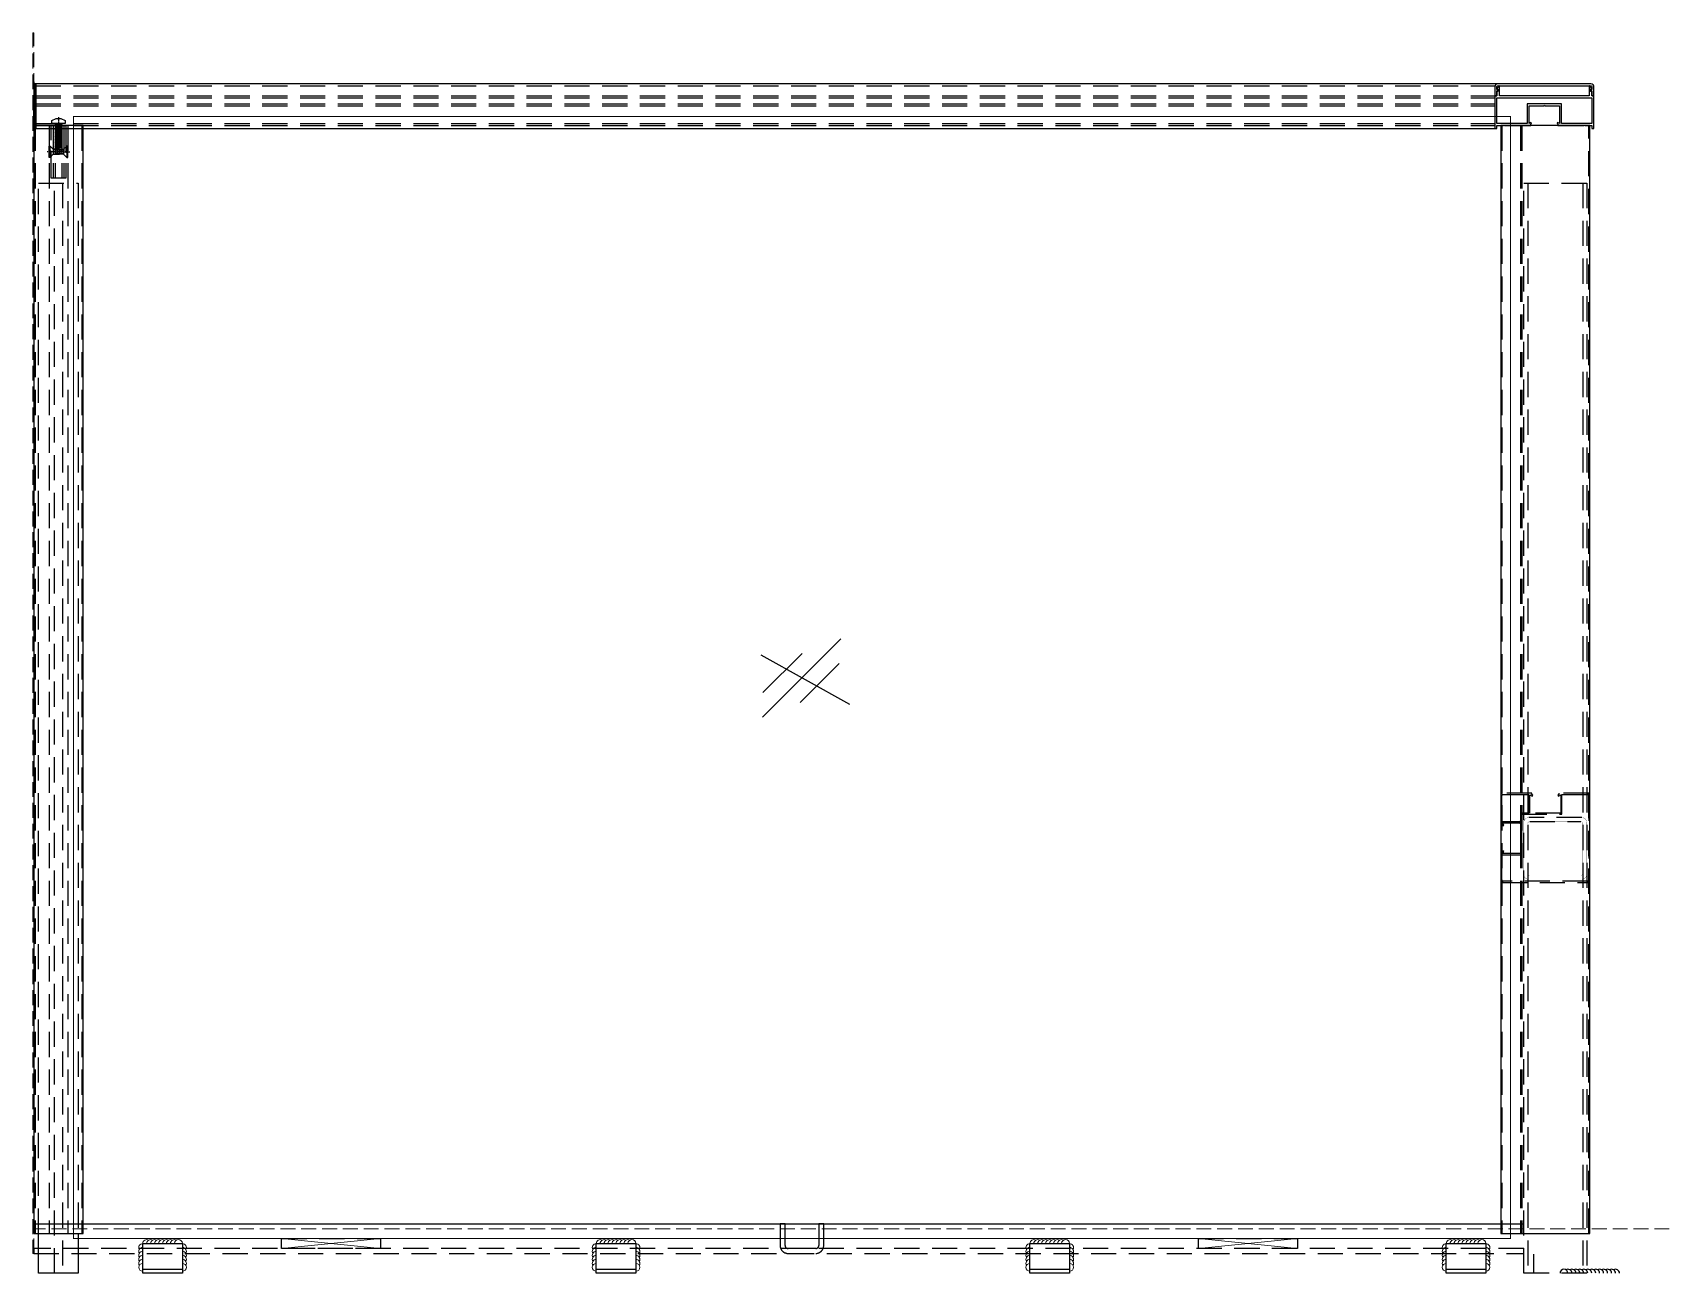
# Model space of a CAD drawing. Header units: millimetres. Extents: x 0 to 1651, y 0 to 1252.
import ezdxf

# ---------------------------------------------------------------- set-up
doc = ezdxf.new("R2010")
doc.units = ezdxf.units.MM
for name, pattern in [('CENTER', [2, 1.25, -0.25, 0.25, -0.25]), ('DASH', [0.35, 0.25, -0.1]), ('DASHED', [19.05, 12.7, -6.35]), ('DOTE', [2.42, 2, -0.2, 0.02, -0.2])]:
    doc.linetypes.add(name, pattern=pattern)
for name, color, linetype in [('@F01_Section_AL', 92, 'Continuous'), ('@F03_Section_Glass', 4, 'Continuous'), ('@F05_Section_Steel', 24, 'Continuous'), ('@F17_Gridline_Other', 132, 'Continuous'), ('DIM', 8, 'Continuous'), ('F01_Section_AL', 92, 'Continuous'), ('F01_Section_Alu.E', 92, 'Continuous'), ('F04_Section_Stone', 190, 'Continuous'), ('F06_Section_Steel', 24, 'Continuous'), ('F09_Submate', 8, 'Continuous'), ('F31_Gridline_Other', 132, 'Continuous'), ('F57_Sign', 240, 'Continuous'), ('F90_Dote', 145, 'Continuous'), ('F_Submate_Other', 250, 'Continuous'), ('pj', 4, 'Continuous'), ('XX', 6, 'DASHED'), ('ZX', 1, 'CENTER'), ('图框', 7, 'Continuous')]:
    doc.layers.add(name, color=color, linetype=linetype)
doc.layers.add('JY-11填充层', color=8, linetype='Continuous', lineweight=5)
pattern_1 = [(45, (251.43, 35), (-112.25, 112.25), [])]
pattern_2 = [(45, (1176.43, 35), (-112.25, 112.25), [])]

# ---------------------------------------------------------------- blocks, each defined once
blk = doc.blocks.new('*U21')
at = {"layer": 'F_Submate_Other', "color": 8, "extrusion": (7.4988e-33, 1.22465e-16, -1)}
for centre, end in [((-4, 0), 0), ((-8, 0), 300), ((-12, 0), 300), ((-16, 0), 300), ((-20, 0), 300), ((-24, 0), 300), ((-28, 0), 300), ((-32, 0), 300), ((-36, 0), 300), ((-40, 0), 300), ((-44, 0), 300), ((-48, 0), 300), ((-52, 0), 300), ((-56, 0), 300)]:
    blk.add_arc(centre, 4, 180, end, dxfattribs=at)
blk = doc.blocks.new('*U20')
at = {"layer": 'JY-11填充层'}
for centre, end in [((4, 0), 180), ((8, 0), 120), ((12, 0), 120), ((16, 0), 120), ((20, 0), 120), ((24, 0), 120)]:
    blk.add_arc(centre, 4, 0, end, dxfattribs=at)
blk = doc.blocks.new('*U13')
at = {"layer": 'JY-11填充层'}
for centre, end in [((4, 0), 180), ((8, 0), 120), ((12, 0), 120), ((16, 0), 120), ((20, 0), 120), ((24, 0), 120), ((28, 0), 120), ((32, 0), 120), ((36, 0), 120)]:
    blk.add_arc(centre, 4, 0, end, dxfattribs=at)
blk = doc.blocks.new('30角钢（平面）')
at = {"layer": '@F05_Section_Steel', "elevation": 0}
for points in [[(171496.2, -73616), (171496.2, -73586), (171456.2, -73586), (171456.2, -73616), (171496.2, -73616)], [(171496.2, -73612), (171496.2, -73612), (171456.2, -73612)]]:
    blk.add_lwpolyline(points, dxfattribs=at)
at = {"layer": 'JY-11填充层'}
blk.add_blockref('*U13', (171456.2, -73586, 0), dxfattribs=at)
at = {"layer": 'JY-11填充层', "rotation": 90}
blk.add_blockref('*U20', (171456.2, -73614, 0), dxfattribs=at)
at = {"layer": 'JY-11填充层', "xscale": -1, "rotation": 270}
blk.add_blockref('*U20', (171496.2, -73614, 0), dxfattribs=at)
blk = doc.blocks.new('A$C2D332B79')
at = {"layer": 'DIM', "linetype": 'DASHED', "ltscale": 450}
blk.add_line((7.2, 0), (358.3, 351.1), dxfattribs=at)
at = {"layer": 'DIM'}
for p, q in [((0, 279.9), (398.5, 58.2)), ((9.8, 110.5), (185.3, 286)), ((176.3, 65), (351.8, 240.6))]:
    blk.add_line(p, q, dxfattribs=at)
blk = doc.blocks.new('*U16')
at = {"layer": 'pj'}
for p, q in [((-2.1, 0), (-2.1, -0.5)), ((-2.5, -0.8), (2.5, -0.4)), ((-2.5, -0.8), (2.5, -0.4)), ((-2.1, -0.5), (-2.5, -0.8)), ((-2.5, -0.8), (-2.5, -0.8)), ((-2.5, -0.8), (-2.1, -1.1)), ((-2.5, -1.6), (2.5, -1.2)), ((-2.5, -1.6), (2.5, -1.2)), ((-2.1, -1.3), (-2.5, -1.6)), ((-2.5, -1.6), (-2.5, -1.6)), ((-2.5, -1.6), (-2.1, -1.9)), ((-2.5, -2.4), (2.5, -2)), ((-2.5, -2.4), (2.5, -2)), ((-2.5, -2.4), (-2.1, -2.1)), ((-2.1, -2.7), (-2.5, -2.4)), ((-2.5, -2.4), (-2.5, -2.4)), ((-2.5, -3.2), (2.5, -2.8)), ((-2.5, -3.2), (2.5, -2.8)), ((-2.5, -3.2), (-2.1, -2.9)), ((-2.5, -3.2), (-2.5, -3.2)), ((-2.1, -3.5), (-2.5, -3.2)), ((-2.5, -4), (2.5, -3.6)), ((-2.5, -4), (2.5, -3.6)), ((-2.5, -4), (-2.1, -3.7)), ((-2.5, -4), (-2.5, -4)), ((-2.1, -4.3), (-2.5, -4)), ((-2.5, -4.8), (2.5, -4.4)), ((-2.5, -4.8), (2.5, -4.4)), ((-2.5, -4.8), (-2.1, -4.5)), ((-2.5, -4.8), (-2.5, -4.8)), ((-2.1, -5.1), (-2.5, -4.8)), ((-2.5, -5.6), (2.5, -5.2)), ((-2.5, -5.6), (2.5, -5.2)), ((-2.5, -5.6), (-2.1, -5.3)), ((-2.5, -5.6), (-2.5, -5.6)), ((-2.1, -5.9), (-2.5, -5.6)), ((-2.5, -6.4), (2.5, -6)), ((-2.5, -6.4), (2.5, -6)), ((-2.5, -6.4), (-2.1, -6.1)), ((-2.5, -6.4), (-2.5, -6.4)), ((-2.1, -6.7), (-2.5, -6.4)), ((-2.5, -7.2), (2.5, -6.8)), ((-2.5, -7.2), (2.5, -6.8)), ((-2.5, -7.2), (-2.1, -6.9)), ((-2.5, -7.2), (-2.5, -7.2)), ((-2.1, -7.5), (-2.5, -7.2)), ((-2.5, -8), (2.5, -7.6)), ((-2.5, -8), (2.5, -7.6)), ((-2.5, -8), (-2.1, -7.7)), ((-2.5, -8), (-2.5, -8)), ((-2.1, -8.3), (-2.5, -8)), ((-2.5, -8.8), (2.5, -8.4)), ((-2.5, -8.8), (2.5, -8.4)), ((-2.5, -8.8), (-2.1, -8.5)), ((-2.5, -8.8), (-2.5, -8.8)), ((-2.1, -9.1), (-2.5, -8.8)), ((-2.5, -9.6), (2.5, -9.2)), ((-2.5, -9.6), (2.5, -9.2)), ((-2.5, -9.6), (-2.1, -9.3)), ((-2.5, -9.6), (-2.5, -9.6)), ((-2.1, -9.9), (-2.5, -9.6)), ((-2.5, -10.4), (2.5, -10)), ((-2.5, -10.4), (2.5, -10)), ((-2.5, -10.4), (-2.1, -10.1)), ((-2.5, -10.4), (-2.5, -10.4)), ((-2.1, -10.7), (-2.5, -10.4)), ((-2.5, -11.2), (2.5, -10.8)), ((-2.5, -11.2), (2.5, -10.8)), ((-2.5, -11.2), (-2.1, -10.9)), ((-2.5, -11.2), (-2.5, -11.2)), ((-2.1, -11.5), (-2.5, -11.2)), ((-2.5, -12), (2.5, -11.6)), ((-2.5, -12), (2.5, -11.6)), ((-2.5, -12), (-2.1, -11.7)), ((-2.1, -0.5), (2.1, -0.1)), ((-2.1, -1.1), (2.1, -0.7)), ((-2.1, -1.3), (2.1, -0.9)), ((-2.1, -1.1), (-2.1, -1.3)), ((-2.1, -1.9), (2.1, -1.5)), ((-2.1, -2.1), (2.1, -1.7)), ((-2.1, -1.9), (-2.1, -2)), ((-2.1, -2.1), (-2.1, -2)), ((-2.1, -2.7), (2.1, -2.3)), ((-2.1, -2.9), (2.1, -2.5)), ((-2.1, -2.7), (-2.1, -2.8)), ((-2.1, -2.9), (-2.1, -2.8)), ((-2.1, -3.5), (2.1, -3.1)), ((-2.1, -3.7), (2.1, -3.3)), ((-2.1, -3.5), (-2.1, -3.6)), ((-2.1, -3.7), (-2.1, -3.6)), ((-2.1, -4.3), (2.1, -3.9)), ((-2.1, -4.5), (2.1, -4.1)), ((-2.1, -4.3), (-2.1, -4.4)), ((-2.1, -4.5), (-2.1, -4.4)), ((-2.1, -5.1), (2.1, -4.7)), ((-2.1, -5.3), (2.1, -4.9)), ((-2.1, -5.1), (-2.1, -5.2)), ((-2.1, -5.3), (-2.1, -5.2)), ((-2.1, -5.9), (2.1, -5.5)), ((-2.1, -6.1), (2.1, -5.7)), ((-2.1, -5.9), (-2.1, -6)), ((-2.1, -6.1), (-2.1, -6)), ((-2.1, -6.7), (2.1, -6.3)), ((-2.1, -6.9), (2.1, -6.5)), ((-2.1, -6.7), (-2.1, -6.8)), ((-2.1, -6.9), (-2.1, -6.8)), ((-2.1, -7.5), (2.1, -7.1)), ((-2.1, -7.7), (2.1, -7.3)), ((-2.1, -7.5), (-2.1, -7.6)), ((-2.1, -7.7), (-2.1, -7.6)), ((-2.1, -8.3), (2.1, -7.9)), ((-2.1, -8.5), (2.1, -8.1)), ((-2.1, -8.3), (-2.1, -8.4)), ((-2.1, -8.5), (-2.1, -8.4)), ((-2.1, -9.1), (2.1, -8.7)), ((-2.1, -9.3), (2.1, -8.9)), ((-2.1, -9.1), (-2.1, -9.2)), ((-2.1, -9.3), (-2.1, -9.2)), ((-2.1, -9.9), (2.1, -9.5)), ((-2.1, -10.1), (2.1, -9.7)), ((-2.1, -9.9), (-2.1, -10)), ((-2.1, -10.1), (-2.1, -10)), ((-2.1, -10.7), (2.1, -10.3)), ((-2.1, -10.9), (2.1, -10.5)), ((-2.1, -10.7), (-2.1, -10.8)), ((-2.1, -10.9), (-2.1, -10.8)), ((-2.1, -11.5), (2.1, -11.1)), ((-2.1, -11.7), (2.1, -11.3)), ((-2.1, -11.5), (-2.1, -11.6)), ((-2.1, -11.7), (-2.1, -11.6)), ((2.1, 0), (2.1, -0.1)), ((2.1, -0.1), (2.5, -0.4)), ((2.5, -0.4), (2.1, -0.7)), ((2.1, -0.7), (2.1, -0.9)), ((2.1, -0.9), (2.5, -1.2)), ((2.5, -1.2), (2.1, -1.5)), ((2.1, -1.5), (2.1, -1.6)), ((2.1, -1.7), (2.1, -1.6)), ((2.5, -2), (2.1, -1.7)), ((2.1, -2.3), (2.5, -2)), ((2.1, -2.3), (2.1, -2.4)), ((2.1, -2.5), (2.1, -2.4)), ((2.5, -2.8), (2.1, -2.5)), ((2.1, -3.1), (2.5, -2.8)), ((2.1, -3.1), (2.1, -3.2)), ((2.1, -3.3), (2.1, -3.2)), ((2.5, -3.6), (2.1, -3.3)), ((2.1, -3.9), (2.5, -3.6)), ((2.1, -3.9), (2.1, -4)), ((2.1, -4.1), (2.1, -4)), ((2.5, -4.4), (2.1, -4.1)), ((2.1, -4.7), (2.5, -4.4)), ((2.1, -4.7), (2.1, -4.8)), ((2.1, -4.9), (2.1, -4.8)), ((2.5, -5.2), (2.1, -4.9)), ((2.1, -5.5), (2.5, -5.2)), ((2.1, -5.5), (2.1, -5.6)), ((2.1, -5.7), (2.1, -5.6)), ((2.5, -6), (2.1, -5.7)), ((2.1, -6.3), (2.5, -6)), ((2.1, -6.3), (2.1, -6.4)), ((2.1, -6.5), (2.1, -6.4)), ((2.5, -6.8), (2.1, -6.5)), ((2.1, -7.1), (2.5, -6.8)), ((2.1, -7.1), (2.1, -7.2)), ((2.1, -7.3), (2.1, -7.2)), ((2.5, -7.6), (2.1, -7.3)), ((2.1, -7.9), (2.5, -7.6)), ((2.1, -7.9), (2.1, -8)), ((2.1, -8.1), (2.1, -8)), ((2.5, -8.4), (2.1, -8.1)), ((2.1, -8.7), (2.5, -8.4)), ((2.1, -8.7), (2.1, -8.8)), ((2.1, -8.9), (2.1, -8.8)), ((2.5, -9.2), (2.1, -8.9)), ((2.1, -9.5), (2.5, -9.2)), ((2.1, -9.5), (2.1, -9.6)), ((2.1, -9.7), (2.1, -9.6)), ((2.5, -10), (2.1, -9.7)), ((2.1, -10.3), (2.5, -10)), ((2.1, -10.3), (2.1, -10.4)), ((2.1, -10.5), (2.1, -10.4)), ((2.5, -10.8), (2.1, -10.5)), ((2.1, -11.1), (2.5, -10.8)), ((2.1, -11.1), (2.1, -11.2)), ((2.1, -11.3), (2.1, -11.2)), ((2.5, -11.6), (2.1, -11.3)), ((2.1, -11.9), (2.5, -11.6)), ((2.5, -0.4), (2.5, -0.4)), ((2.5, -1.2), (2.5, -1.2)), ((2.5, -2), (2.5, -2)), ((2.5, -2.8), (2.5, -2.8)), ((2.5, -3.6), (2.5, -3.6)), ((2.5, -4.4), (2.5, -4.4)), ((2.5, -5.2), (2.5, -5.2)), ((2.5, -6), (2.5, -6)), ((2.5, -6.8), (2.5, -6.8)), ((2.5, -7.6), (2.5, -7.6)), ((2.5, -8.4), (2.5, -8.4)), ((2.5, -9.2), (2.5, -9.2)), ((2.5, -10), (2.5, -10)), ((2.5, -10.8), (2.5, -10.8)), ((2.5, -11.6), (2.5, -11.6)), ((-2.5, -12), (-2.5, -12)), ((-2.1, -12.3), (-2.5, -12)), ((-2.5, -12.8), (2.5, -12.4)), ((-2.5, -12.8), (2.5, -12.4)), ((-2.5, -12.8), (-2.1, -12.5)), ((-2.5, -12.8), (-2.5, -12.8)), ((-2.1, -13.1), (-2.5, -12.8)), ((-2.5, -13.6), (2.5, -13.2)), ((-2.5, -13.6), (2.5, -13.2)), ((-2.5, -13.6), (-2.1, -13.3)), ((-2.5, -13.6), (-2.5, -13.6)), ((-2.1, -13.9), (-2.5, -13.6)), ((-2.5, -14.4), (2.5, -14)), ((-2.5, -14.4), (2.5, -14)), ((-2.5, -14.4), (-2.1, -14.1)), ((-2.1, -14.7), (-2.5, -14.4)), ((-2.5, -14.4), (-2.5, -14.4)), ((-2.5, -15.2), (2.5, -14.8)), ((-2.5, -15.2), (2.5, -14.8)), ((-2.1, -14.9), (-2.5, -15.2)), ((-2.5, -15.2), (-2.5, -15.2)), ((-2.5, -15.2), (-2.1, -15.5)), ((-2.5, -16), (2.5, -15.6)), ((-2.5, -16), (2.5, -15.6)), ((-2.1, -15.7), (-2.5, -16)), ((-2.5, -16), (-2.5, -16)), ((-2.5, -16), (-2.1, -16.3)), ((-2.5, -16.8), (2.5, -16.4)), ((-2.5, -16.8), (2.5, -16.4)), ((-2.5, -16.8), (-2.1, -16.5)), ((-2.1, -17.1), (-2.5, -16.8)), ((-2.5, -16.8), (-2.5, -16.8)), ((-2.1, -12.3), (2.1, -11.9)), ((-2.1, -12.5), (2.1, -12.1)), ((-2.1, -12.3), (-2.1, -12.4)), ((-2.1, -12.5), (-2.1, -12.4)), ((-2.1, -13.1), (2.1, -12.7)), ((-2.1, -13.3), (2.1, -12.9)), ((-2.1, -13.1), (-2.1, -13.2)), ((-2.1, -13.3), (-2.1, -13.2)), ((-2.1, -13.9), (2.1, -13.5)), ((-2.1, -14.1), (2.1, -13.7)), ((-2.1, -14.1), (-2.1, -13.9)), ((-2.1, -14.7), (2.1, -14.3)), ((-2.1, -14.9), (2.1, -14.5)), ((-2.1, -14.8), (-2.1, -14.7)), ((-2.1, -14.8), (-2.1, -14.9)), ((-2.1, -15.5), (2.1, -15.1)), ((-2.1, -15.7), (2.1, -15.3)), ((-2.1, -15.5), (-2.1, -15.7)), ((-2.1, -16.3), (2.1, -15.9)), ((-2.1, -16.5), (2.1, -16.1)), ((-2.1, -16.3), (-2.1, -16.4)), ((-2.1, -16.5), (-2.1, -16.4)), ((-2.1, -17.1), (2.1, -16.7)), ((-2.1, -17.2), (-2.1, -17.1)), ((2.5, -17.2), (-2.1, -17.2)), ((-0.9, -17.2), (2.1, -16.9)), ((1.8, -17.2), (2.5, -17.2)), ((2.1, -11.9), (2.1, -12)), ((2.1, -12.1), (2.1, -12)), ((2.5, -12.4), (2.1, -12.1)), ((2.1, -12.7), (2.5, -12.4)), ((2.1, -12.7), (2.1, -12.8)), ((2.1, -12.9), (2.1, -12.8)), ((2.5, -13.2), (2.1, -12.9)), ((2.1, -13.5), (2.5, -13.2)), ((2.1, -13.7), (2.1, -13.5)), ((2.5, -14), (2.1, -13.7)), ((2.1, -14.3), (2.5, -14)), ((2.1, -14.4), (2.1, -14.3)), ((2.1, -14.4), (2.1, -14.5)), ((2.1, -14.5), (2.5, -14.8)), ((2.5, -14.8), (2.1, -15.1)), ((2.1, -15.1), (2.1, -15.3)), ((2.1, -15.3), (2.5, -15.6)), ((2.5, -15.6), (2.1, -15.9)), ((2.1, -15.9), (2.1, -16)), ((2.1, -16.1), (2.1, -16)), ((2.5, -16.4), (2.1, -16.1)), ((2.1, -16.7), (2.5, -16.4)), ((2.1, -16.9), (2.1, -16.7)), ((2.5, -17.2), (2.1, -16.9)), ((2.5, -12.4), (2.5, -12.4)), ((2.5, -13.2), (2.5, -13.2)), ((2.5, -14), (2.5, -14)), ((2.5, -14.8), (2.5, -14.8)), ((2.5, -15.6), (2.5, -15.6)), ((2.5, -16.4), (2.5, -16.4)), ((2.5, -17.2), (2.5, -17.2))]:
    blk.add_line(p, q, dxfattribs=at)
blk.add_lwpolyline([(-4.8, 2.1), (-4.8, 0), (4.8, 0), (4.8, 2.1, 0.148437), (0.4, 3.7), (0.4, 3.5), (-0.4, 3.5), (-0.4, 3.7, 0.148437)], format="xyb", close=True, dxfattribs=at)
at = {"layer": 'ZX', "ltscale": 0.1}
blk.add_line((0, 4.7), (0, -18.2), dxfattribs=at)
blk = doc.blocks.new('M5x12FHS')
at = {"layer": 'F31_Gridline_Other', "ltscale": 0.5}
for p, q in [((-5.8, 1.2), (-0.8, 1.2)), ((5.8, 1.2), (0.8, 1.2)), ((-2.5, -8.3), (-1.9, -10)), ((2.5, -8.3), (1.9, -10))]:
    blk.add_line(p, q, dxfattribs=at)
blk.add_lwpolyline([(-0.8, 0), (0.8, 0), (0.8, 2), (5.5, 2, -0.414214), (5.8, 1.7), (5.8, 1.3, -0.198912), (5.7, 1.1), (2.5, -2.2), (-2.5, -2.2), (-5.7, 1.1, -0.198912), (-5.8, 1.3), (-5.8, 1.7, -0.414214), (-5.5, 2), (-0.8, 2)], format="xyb", close=True, dxfattribs=at)
for points in [[(-2.5, -2.2), (-2.5, -8.3), (2.5, -8.3), (2.5, -2.2)], [(-1.9, -2.2), (-1.9, -10), (1.9, -10), (1.9, -2.2)]]:
    blk.add_lwpolyline(points, dxfattribs=at)
at = {"layer": 'F90_Dote', "linetype": 'DOTE', "ltscale": 3}
blk.add_line((0, -12.1), (0, 4.1), dxfattribs=at)
blk = doc.blocks.new('钢板立柱4')
at = {"layer": '@F01_Section_AL', "linetype": 'ByBlock', "lineweight": -2, "ltscale": 2}
blk.add_lwpolyline([(25, -1118), (25, 0), (-25, 0), (-25, -1118), (25, -1118)], dxfattribs=at)
at = {"layer": 'F06_Section_Steel'}
blk.add_lwpolyline([(20, -1118), (20, -1158), (-20, -1158), (-20, -1118)], dxfattribs=at)
at = {"layer": 'XX', "ltscale": 2}
for p, q in [((-23.5, 0), (-23.5, -1118)), ((-9.4, 0), (-9.4, -1118)), ((-5.5, 0), (-5.5, -53)), ((-3.3, 0), (-3.3, -53)), ((3.3, 0), (3.3, -53)), ((5.5, 0), (5.5, -53)), ((9.4, 0), (9.4, -1118)), ((23.5, 0, 0), (23.5, -1118, 0))]:
    blk.add_line(p, q, dxfattribs=at)
for points in [[(-7.5, 0), (7.5, 0), (7.5, -53), (-7.5, -53)], [(-4, -58), (4, -58), (4, -1158), (-4, -1158)]]:
    blk.add_lwpolyline(points, close=True, dxfattribs=at)
blk.add_lwpolyline([(-20, -1118), (-20, -58), (20, -58), (20, -1118)], dxfattribs=at)
at = {"xscale": -1.4, "yscale": 1.4, "zscale": 1.4}
blk.add_blockref('*U16', (0, 2, 0), dxfattribs=at)
at = {"layer": 'F31_Gridline_Other', "rotation": 90.00000000000001}
blk.add_blockref('M5x12FHS', (-7.4, -26.5), dxfattribs=at)
at = {"layer": 'F31_Gridline_Other', "xscale": -1, "rotation": 270}
blk.add_blockref('M5x12FHS', (7.4, -26.5), dxfattribs=at)

msp = doc.modelspace()

# ---------------------------------------------------------------- hatches: boundary and pattern name
at = {"layer": 'F09_Submate', "linetype": 'ByBlock'}
h = msp.add_hatch(dxfattribs=at)
h.set_pattern_fill('DOTS', color=8, scale=0.75, style=0)
h.set_pattern_definition([(0, (-4771472.671, -2191956.4613), (0.5953125, 1.190625), [0, -1.190625])])
edge = h.paths.add_edge_path()
edge.add_arc((3.4, 1153), 2, 90, 180)
edge.add_line((1.4, 1153), (1.4, 1200))
edge.add_line((1.4, 1200), (1.4, 1202))
edge.add_arc((3.4, 1202), 2, 180, 270)
edge.add_line((3.4, 1200), (3.4, 1155))
at = {"layer": 'JY-11填充层'}
h = msp.add_hatch(dxfattribs=at)
h.set_pattern_fill('ANSI31', color=256, scale=100)
h.set_pattern_definition(pattern_1)
h.paths.add_polyline_path([(301.4, 30), (251.4, 25), (351.4, 25)])
h = msp.add_hatch(dxfattribs=at)
h.set_pattern_fill('ANSI31', color=256, scale=100)
h.set_pattern_definition(pattern_1)
h.paths.add_polyline_path([(251.4, 25), (301.4, 30), (351.4, 25)])
h = msp.add_hatch(dxfattribs=at)
h.set_pattern_fill('ANSI31', color=256, scale=100)
h.set_pattern_definition(pattern_2)
h.paths.add_polyline_path([(1226.4, 30), (1176.4, 25), (1276.4, 25)])
h = msp.add_hatch(dxfattribs=at)
h.set_pattern_fill('ANSI31', color=256, scale=100)
h.set_pattern_definition(pattern_2)
h.paths.add_polyline_path([(1176.4, 25), (1226.4, 30), (1276.4, 25)])

# ---------------------------------------------------------------- linework, layer by layer
at = {"elevation": 0}
msp.add_lwpolyline([(1.4, 735.3), (1.4, 602)], dxfattribs=at)
at = {"layer": '@F01_Section_AL', "elevation": 0}
msp.add_lwpolyline([(1478.4, 1200), (3.4, 1200), (3.4, 1155), (1475.4, 1155)], dxfattribs=at)
at = {"layer": '@F01_Section_AL', "linetype": 'ByBlock', "lineweight": -2, "ltscale": 2, "elevation": 0}
msp.add_lwpolyline([(1571.4, 1158), (1481.4, 1158), (1481.4, 40), (1571.4, 40)], close=True, dxfattribs=at)
at = {"layer": '@F03_Section_Glass', "const_width": 1, "elevation": 0}
msp.add_lwpolyline([(41.4, 1167), (1491.4, 1167), (1491.4, 35), (41.4, 35)], close=True, dxfattribs=at)
at = {"layer": '@F17_Gridline_Other', "linetype": 'DASH', "lineweight": 13, "ltscale": 60}
msp.add_line((1651.4, 45, 0), (1.4, 45, 0), dxfattribs=at)
at = {"layer": '@F17_Gridline_Other', "linetype": 'DASH', "lineweight": 13, "ltscale": 60, "elevation": 0}
msp.add_lwpolyline([(1.4, 20), (1.4, 1251.6), (0.4, 1251.6), (0.4, 20)], close=True, dxfattribs=at)
at = {"layer": 'F01_Section_AL', "elevation": 0}
for points in [[(1572.4, 1200), (1572.4, 1200), (1478.4, 1200), (1478.4, 1200, 0.414214), (1475.4, 1197), (1475.4, 1188.3, 0.414214), (1475.7, 1188), (1477.1, 1188, 0.414214), (1477.4, 1188.3), (1477.4, 1192.2, -0.131652), (1477.4, 1192.4), (1478.3, 1193.9, 0.57735), (1478, 1194.4), (1477.7, 1194.4, -0.414214), (1477.4, 1194.7), (1477.4, 1197, -0.414214), (1478.4, 1198), (1480.1, 1198), (1572.4, 1198), (1572.4, 1198, -0.414214), (1573.4, 1197), (1573.4, 1194.7, -0.414214), (1573.1, 1194.4), (1572.7, 1194.4, 0.57735), (1572.4, 1193.9), (1573.3, 1192.4, -0.131652), (1573.4, 1192.2), (1573.4, 1188.3, 0.414214), (1573.7, 1188), (1575.1, 1188, 0.414214), (1575.4, 1188.3), (1575.4, 1197, 0.414214)], [(1575.4, 1187.7, 0.414214), (1575.1, 1188), (1573.3, 1188), (1573.3, 1191.9, 0.414214), (1573, 1192.2), (1572.4, 1192.2, -0.414214), (1572.1, 1192.5), (1572.1, 1194.4, -0.414214), (1572.4, 1194.7), (1572.8, 1194.7, 0.57735), (1573, 1195.1), (1571.5, 1197.7, 0.767327), (1570.6, 1197.5), (1570.6, 1188), (1570.6, 1188), (1480.1, 1188), (1480.1, 1188), (1480.1, 1197.5, 0.767327), (1479.2, 1197.7), (1477.7, 1195.1, 0.57735), (1477.9, 1194.7), (1478.3, 1194.7, -0.414214), (1478.6, 1194.4), (1478.6, 1192.5, -0.414214), (1478.3, 1192.2), (1477.7, 1192.2, 0.414214), (1477.4, 1191.9), (1477.4, 1188), (1475.7, 1188, 0.414214), (1475.4, 1187.7), (1475.4, 1155), (1477.4, 1155), (1477.4, 1158), (1484.1, 1158), (1484.6, 1158.5), (1485.1, 1158), (1504.4, 1158), (1511.6, 1158), (1511.6, 1159.5), (1512.5, 1160), (1511.9, 1161), (1510.1, 1160), (1510.1, 1178), (1524.9, 1178), (1525.4, 1178.5), (1525.9, 1178), (1540.6, 1178), (1540.6, 1160), (1538.8, 1161), (1538.2, 1160), (1539.1, 1159.5), (1539.1, 1158), (1552.2, 1158), (1565.5, 1158), (1566, 1158.5), (1566.5, 1158), (1573.4, 1158), (1573.4, 1155), (1575.4, 1155)]]:
    msp.add_lwpolyline(points, format="xyb", close=True, dxfattribs=at)
msp.add_lwpolyline([(1573.4, 1186), (1573.4, 1186), (1573.4, 1160), (1551.6, 1160), (1542.6, 1160), (1542.6, 1180), (1508.1, 1180), (1508.1, 1160), (1504.4, 1160), (1477.4, 1160), (1477.4, 1186), (1477.4, 1186)], close=True, dxfattribs=at)
at = {"layer": 'F01_Section_Alu.E', "elevation": 0}
for points in [[(3.4, 1183.5), (3.4, 1200, -0.414214), (1.4, 1202), (1.4, 1200), (1.4, 1183.5)], [(3.4, 1186), (3.4, 1155, 0.414214), (1.4, 1153), (1.4, 1155), (1.4, 1186)]]:
    msp.add_lwpolyline(points, format="xyb", dxfattribs=at)
at = {"layer": 'F06_Section_Steel'}
for p, q in [((1.4, 50, 0), (1504.6, 50, 0)), ((1514.6, 19.3, 0), (1514.6, 0, 0))]:
    msp.add_line(p, q, dxfattribs=at)
at = {"layer": 'JY-11填充层'}
for p, q in [((251.4, 25, 0), (351.4, 35, 0)), ((351.4, 25, 0), (251.4, 35, 0)), ((1176.4, 25, 0), (1276.4, 35, 0)), ((1276.4, 25, 0), (1176.4, 35, 0))]:
    msp.add_line(p, q, dxfattribs=at)
at = {"layer": 'XX', "ltscale": 2}
for p, q in [((3.4, 1198, 0), (1475.5, 1198, 0)), ((3.4, 1188, 0), (1475.7, 1188, 0)), ((3.4, 1186, 0), (1475.4, 1186, 0)), ((3.4, 1180, 0), (1475.4, 1180, 0)), ((3.4, 1178, 0), (1475.4, 1178, 0)), ((3.4, 1160, 0), (1475.4, 1160, 0)), ((3.4, 1158, 0), (1475.4, 1158, 0)), ((1501.4, 1158, 0), (1501.4, 40, 0)), ((1502.6, 1158, 0), (1502.6, 40, 0)), ((1508.6, 1100), (1508.6, 0, 0)), ((1564.2, 1100), (1564.2, 0, 0)), ((1563.2, 459.7, 0), (1509.6, 459.7, 0)), ((1510.6, 455.7, 0), (1562.2, 455.7, 0))]:
    msp.add_line(p, q, dxfattribs=at)
at = {"layer": 'XX', "ltscale": 2, "elevation": 0}
for points in [[(1482.6, 1158), (1482.6, 40)], [(1570.2, 40), (1570.2, 1158)], [(1504.6, 25), (1.4, 25), (1.4, 20), (1504.6, 20)]]:
    msp.add_lwpolyline(points, dxfattribs=at)
for points in [[(1504.6, 1100), (1568.2, 1100), (1568.2, 0), (1504.6, 0)], [(251.4, 35), (351.4, 35), (351.4, 25), (251.4, 25)], [(1176.4, 35), (1276.4, 35), (1276.4, 25), (1176.4, 25)]]:
    msp.add_lwpolyline(points, close=True, dxfattribs=at)
for points in [[(1510.9, 482.6), (1513.2, 481.3), (1513.8, 482.3), (1512.9, 482.9), (1512.9, 484.3), (1482.7, 484.3, 0.414214), (1481.4, 483.1), (1481.4, 452.4), (1482.9, 452.4), (1483.4, 451.5), (1484.4, 452.1), (1483.1, 454.4), (1500.4, 454.4, -0.414214), (1501.4, 453.4), (1501.4, 423.4), (1483.1, 423.4), (1484.4, 425.7), (1483.4, 426.3), (1482.9, 425.4), (1481.4, 425.4), (1481.4, 395.6, 0.414214), (1482.7, 394.3), (1570.1, 394.3, 0.414214), (1571.4, 395.6), (1571.4, 483.1, 0.414214), (1570.1, 484.3), (1539.9, 484.3), (1539.9, 482.9), (1539, 482.3), (1539.6, 481.3), (1541.9, 482.6), (1541.9, 464.3), (1510.9, 464.3)], [(1509.7, 482.1), (1509.7, 464.3), (1502.4, 464.3, 0.414214), (1501.4, 463.3), (1501.4, 456.6, -0.414214), (1500.4, 455.6), (1483.6, 455.6, -0.414214), (1482.6, 456.6), (1482.6, 482.1, -0.414214), (1483.6, 483.1), (1508.7, 483.1, -0.414214)], [(1568.9, 483.1, -0.414214), (1570.2, 481.9), (1570.2, 396.5, -0.414214), (1569.2, 395.5), (1483.9, 395.5, -0.414214), (1482.6, 396.8), (1482.6, 422.2), (1502.6, 422.2), (1502.6, 463.1), (1543.1, 463.1), (1543.1, 483.1)], [(798.4, 28), (798.4, 50), (793.4, 50), (793.4, 28, -0.414214), (790.4, 25), (762.4, 25, -0.414214), (759.4, 28), (759.4, 50), (754.4, 50), (754.4, 28, 0.414214), (762.4, 20), (790.4, 20, 0.414214)]]:
    msp.add_lwpolyline(points, format="xyb", close=True, dxfattribs=at)
at = {"layer": 'XX', "ltscale": 2, "const_width": 0.25, "elevation": 0}
for points in [[(1563.2, 459.7), (1509.6, 459.7, 0.414214), (1504.6, 454.7), (1504.6, 402.5, 0.414214), (1509.6, 397.5), (1563.2, 397.5, 0.414214), (1568.2, 402.5), (1568.2, 454.7, 0.414214)], [(1562.2, 455.7, -0.414214), (1564.2, 453.7), (1564.2, 403.5, -0.414214), (1562.2, 401.5), (1510.6, 401.5, -0.414214), (1508.6, 403.5), (1508.6, 453.7, -0.414214), (1510.6, 455.7)]]:
    msp.add_lwpolyline(points, format="xyb", close=True, dxfattribs=at)

# ---------------------------------------------------------------- block references
at = {"color": 1}
msp.add_blockref('钢板立柱4', (26.4, 1158), dxfattribs=at)
at = {"layer": 'F04_Section_Stone', "extrusion": (0, 0, -1), "zscale": -1, "rotation": 180}
msp.add_blockref('*U21', (-1541.2, 0, 0), dxfattribs=at)
at = {"layer": 'F57_Sign', "xscale": -1}
for p in [(171607.6, 73616, 0), (172065.1, 73616, 0), (172502.6, 73616, 0), (172922.6, 73616, 0)]:
    msp.add_blockref('30角钢（平面）', p, dxfattribs=at)
at = {"layer": '图框', "xscale": 0.2249999999476131, "yscale": 0.2249999999476131, "zscale": 0.2249999999476131}
msp.add_blockref('A$C2D332B79', (734.9, 561.1, 0), dxfattribs=at)

doc.saveas('drawing.dxf')
